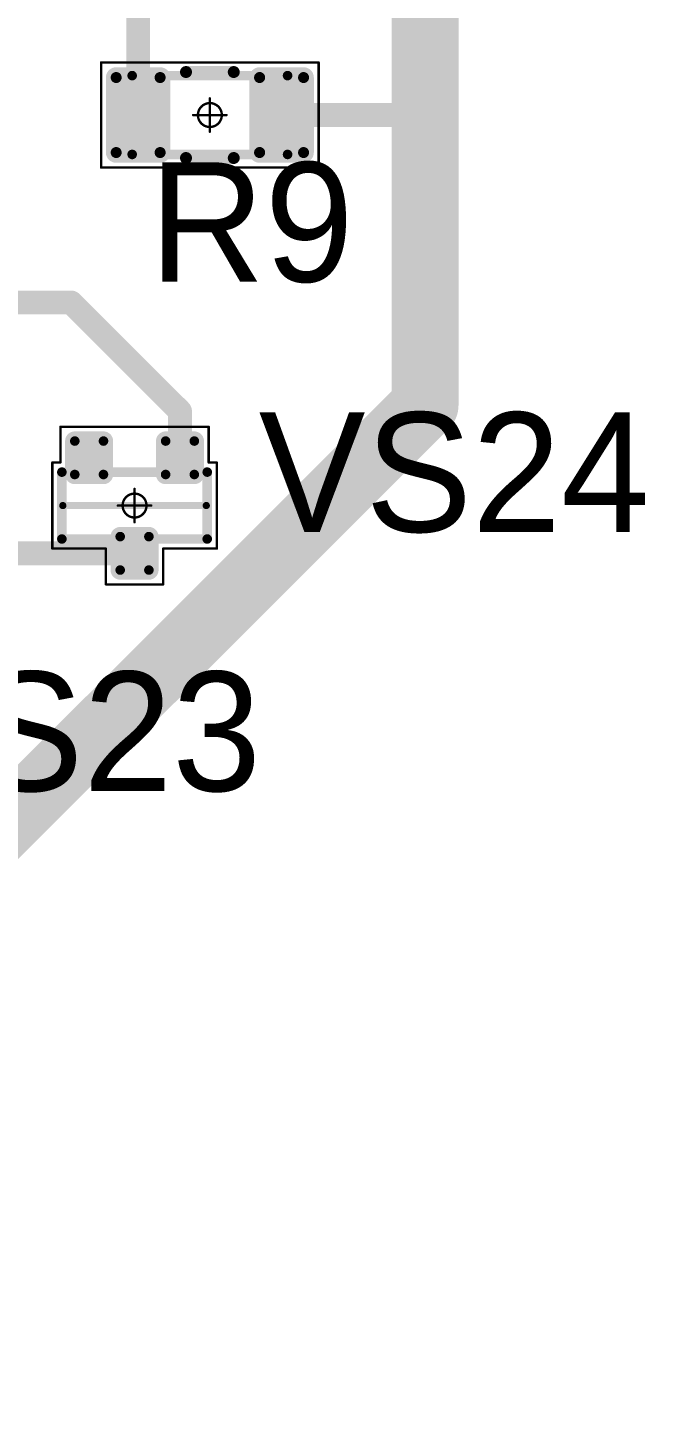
# Model space of a CAD drawing. Header units: millimetres. Extents: x 0 to 273, y 0 to 149.
# Drawn here: x 96.29 to 109.2, y 32.15 to 61.28 of the extents above; entities that cross this region are included whole.
import ezdxf

# ---------------------------------------------------------------- set-up
doc = ezdxf.new("R2010")
doc.units = ezdxf.units.MM
for name, color, linetype in [('Mechanical13', 56, 'Continuous'), ('Mechanical15', 56, 'Continuous'), ('TopLayer', 1, 'Continuous'), ('TopOverlay', 2, 'Continuous'), ('TopPaste', 8, 'Continuous'), ('TopSolder', 216, 'Continuous')]:
    doc.layers.add(name, color=color, linetype=linetype)

# ---------------------------------------------------------------- blocks, each defined once
blk = doc.blocks.new('SOT23_46')
at = {"layer": 'Mechanical13', "const_width": 0.2}
for points in [[(-0.7, -1.52), (-0.7, 1.52)], [(0.7, 1.52), (-0.7, 1.52)], [(0.7, -1.52), (0.7, 1.52)], [(0.7, -1.52), (-0.7, -1.52)]]:
    blk.add_lwpolyline(points, dxfattribs=at)
at = {"layer": 'Mechanical13', "const_width": 0.1}
for points in [[(-0.75, 1.52, 1), (-0.65, 1.52, 1)], [(-0.75, 1.52, 1), (-0.65, 1.52, 1)], [(0.65, 1.52, 1), (0.75, 1.52, 1)], [(0.65, 1.52, 1), (0.75, 1.52, 1)], [(-0.75, -1.52, 1), (-0.65, -1.52, 1)], [(-0.75, -1.52, 1), (-0.65, -1.52, 1)], [(0.65, -1.52, 1), (0.75, -1.52, 1)], [(0.65, -1.52, 1), (0.75, -1.52, 1)]]:
    blk.add_lwpolyline(points, format="xyb", close=True, dxfattribs=at)
at = {"layer": 'Mechanical15', "const_width": 0.05}
for points in [[(-0.9, 1.55), (-1.65, 1.55)], [(-1.65, -1.55), (-1.65, 1.55)], [(0.9, 1.72), (-0.9, 1.72)], [(-0.9, 1.55), (-0.9, 1.72)], [(0.9, 0.6), (0.9, 1.72)], [(1.65, 0.6), (0.9, 0.6)], [(1.65, -0.6), (1.65, 0.6)], [(0, -0.35), (0, 0.35)], [(0.35, 0), (-0.35, 0)], [(0.9, -1.72), (0.9, -0.6)], [(1.65, -0.6), (0.9, -0.6)], [(-0.9, -1.55), (-1.65, -1.55)], [(-0.9, -1.72), (-0.9, -1.55)], [(0.9, -1.72), (-0.9, -1.72)]]:
    blk.add_lwpolyline(points, dxfattribs=at)
at = {"layer": 'Mechanical15'}
for points, const_width in [([(-1.662, 1.55, 1), (-1.637, 1.55, 1)], 0.025), ([(-1.662, 1.55, 1), (-1.637, 1.55, 1)], 0.025), ([(-0.913, 1.72, 1), (-0.888, 1.72, 1)], 0.025), ([(-0.913, 1.72, 1), (-0.888, 1.72, 1)], 0.025), ([(-0.913, 1.55, 1), (-0.888, 1.55, 1)], 0.025), ([(-0.913, 1.55, 1), (-0.888, 1.55, 1)], 0.025), ([(0.888, 1.72, 1), (0.913, 1.72, 1)], 0.025), ([(0.888, 1.72, 1), (0.913, 1.72, 1)], 0.025), ([(0.888, 0.6, 1), (0.913, 0.6, 1)], 0.025), ([(0.888, 0.6, 1), (0.913, 0.6, 1)], 0.025), ([(1.637, 0.6, 1), (1.662, 0.6, 1)], 0.025), ([(1.637, 0.6, 1), (1.662, 0.6, 1)], 0.025), ([(-0.012, 0.35, 1), (0.012, 0.35, 1)], 0.025), ([(-0.362, 0, 1), (-0.337, 0, 1)], 0.025), ([(0.25, 0, 1), (-0.25, 0, 1)], 0.05), ([(-0.262, 0, 1), (-0.238, 0, 1)], 0.025), ([(0.238, 0, 1), (0.262, 0, 1)], 0.025), ([(0.337, 0, 1), (0.362, 0, 1)], 0.025), ([(-0.012, -0.35, 1), (0.012, -0.35, 1)], 0.025), ([(0.888, -0.6, 1), (0.913, -0.6, 1)], 0.025), ([(0.888, -0.6, 1), (0.913, -0.6, 1)], 0.025), ([(1.637, -0.6, 1), (1.662, -0.6, 1)], 0.025), ([(1.637, -0.6, 1), (1.662, -0.6, 1)], 0.025), ([(-1.662, -1.55, 1), (-1.637, -1.55, 1)], 0.025), ([(-1.662, -1.55, 1), (-1.637, -1.55, 1)], 0.025), ([(-0.913, -1.55, 1), (-0.888, -1.55, 1)], 0.025), ([(-0.913, -1.55, 1), (-0.888, -1.55, 1)], 0.025), ([(-0.913, -1.72, 1), (-0.888, -1.72, 1)], 0.025), ([(-0.913, -1.72, 1), (-0.888, -1.72, 1)], 0.025), ([(0.888, -1.72, 1), (0.913, -1.72, 1)], 0.025), ([(0.888, -1.72, 1), (0.913, -1.72, 1)], 0.025)]:
    blk.add_lwpolyline(points, format="xyb", close=True, dxfattribs=dict(at, const_width=const_width))
at = {"layer": 'TopLayer', "const_width": 0.1}
for points in [[(-1.4, 1.25, 1), (-1.3, 1.25, 1)], [(-0.7, 1.25, 1), (-0.6, 1.25, 1)], [(-1.4, 0.65, 1), (-1.3, 0.65, 1)], [(-0.7, 0.65, 1), (-0.6, 0.65, 1)], [(0.6, 0.3, 1), (0.7, 0.3, 1)], [(1.3, 0.3, 1), (1.4, 0.3, 1)], [(0.6, -0.3, 1), (0.7, -0.3, 1)], [(1.3, -0.3, 1), (1.4, -0.3, 1)], [(-1.4, -0.65, 1), (-1.3, -0.65, 1)], [(-0.7, -0.65, 1), (-0.6, -0.65, 1)], [(-1.4, -1.25, 1), (-1.3, -1.25, 1)], [(-0.7, -1.25, 1), (-0.6, -1.25, 1)]]:
    blk.add_lwpolyline(points, format="xyb", close=True, dxfattribs=at)
at = {"layer": 'TopLayer'}
for points in [[(-1.45, 1.25), (-1.45, 0.65), (-0.55, 1.25), (-0.55, 0.65)], [(-1.35, 1.35), (-1.35, 0.55), (-0.65, 1.35), (-0.65, 0.55)], [(0.55, 0.3), (0.55, -0.3), (1.45, 0.3), (1.45, -0.3)], [(0.65, 0.4), (0.65, -0.4), (1.35, 0.4), (1.35, -0.4)], [(-1.35, -0.55), (-1.35, -1.35), (-0.65, -0.55), (-0.65, -1.35)], [(-1.45, -0.65), (-1.45, -1.25), (-0.55, -0.65), (-0.55, -1.25)]]:
    blk.add_solid(points, dxfattribs=at)
at = {"layer": 'TopOverlay', "const_width": 0.15}
blk.add_lwpolyline([(0, -1.5), (0, 1.5)], dxfattribs=at)
at = {"layer": 'TopOverlay', "const_width": 0.075}
for points in [[(-0.038, 1.5, 1), (0.038, 1.5, 1)], [(-0.038, -1.5, 1), (0.038, -1.5, 1)]]:
    blk.add_lwpolyline(points, format="xyb", close=True, dxfattribs=at)
at = {"layer": 'TopPaste', "const_width": 0.075}
for points in [[(-1.387, 1.25, 1), (-1.313, 1.25, 1)], [(-0.687, 1.25, 1), (-0.613, 1.25, 1)], [(-1.387, 0.65, 1), (-1.313, 0.65, 1)], [(-0.687, 0.65, 1), (-0.613, 0.65, 1)], [(0.613, 0.3, 1), (0.687, 0.3, 1)], [(1.313, 0.3, 1), (1.387, 0.3, 1)], [(0.613, -0.3, 1), (0.687, -0.3, 1)], [(1.313, -0.3, 1), (1.387, -0.3, 1)], [(-1.387, -0.65, 1), (-1.313, -0.65, 1)], [(-0.687, -0.65, 1), (-0.613, -0.65, 1)], [(-1.387, -1.25, 1), (-1.313, -1.25, 1)], [(-0.687, -1.25, 1), (-0.613, -1.25, 1)]]:
    blk.add_lwpolyline(points, format="xyb", close=True, dxfattribs=at)
at = {"layer": 'TopPaste'}
for points in [[(-1.425, 1.25), (-1.425, 0.65), (-0.575, 1.25), (-0.575, 0.65)], [(-1.35, 1.325), (-1.35, 0.575), (-0.65, 1.325), (-0.65, 0.575)], [(0.575, 0.3), (0.575, -0.3), (1.425, 0.3), (1.425, -0.3)], [(0.65, 0.375), (0.65, -0.375), (1.35, 0.375), (1.35, -0.375)], [(-1.35, -0.575), (-1.35, -1.325), (-0.65, -0.575), (-0.65, -1.325)], [(-1.425, -0.65), (-1.425, -1.25), (-0.575, -0.65), (-0.575, -1.25)]]:
    blk.add_solid(points, dxfattribs=at)
at = {"layer": 'TopSolder', "const_width": 0.202}
for points in [[(-1.451, 1.25, 1), (-1.249, 1.25, 1)], [(-0.751, 1.25, 1), (-0.549, 1.25, 1)], [(-1.451, 0.65, 1), (-1.249, 0.65, 1)], [(-0.751, 0.65, 1), (-0.549, 0.65, 1)], [(0.549, 0.3, 1), (0.751, 0.3, 1)], [(1.249, 0.3, 1), (1.451, 0.3, 1)], [(0.549, -0.3, 1), (0.751, -0.3, 1)], [(1.249, -0.3, 1), (1.451, -0.3, 1)], [(-1.451, -0.65, 1), (-1.249, -0.65, 1)], [(-0.751, -0.65, 1), (-0.549, -0.65, 1)], [(-1.451, -1.25, 1), (-1.249, -1.25, 1)], [(-0.751, -1.25, 1), (-0.549, -1.25, 1)]]:
    blk.add_lwpolyline(points, format="xyb", close=True, dxfattribs=at)
at = {"layer": 'TopSolder'}
for points in [[(-1.552, 1.25), (-1.552, 0.65), (-0.448, 1.25), (-0.448, 0.65)], [(-1.35, 1.452), (-1.35, 0.448), (-0.65, 1.452), (-0.65, 0.448)], [(0.448, 0.3), (0.448, -0.3), (1.552, 0.3), (1.552, -0.3)], [(0.65, 0.502), (0.65, -0.502), (1.35, 0.502), (1.35, -0.502)], [(-1.35, -0.448), (-1.35, -1.452), (-0.65, -0.448), (-0.65, -1.452)], [(-1.552, -0.65), (-1.552, -1.25), (-0.448, -0.65), (-0.448, -1.25)]]:
    blk.add_solid(points, dxfattribs=at)
blk = doc.blocks.new('RC1206S_83')
at = {"layer": 'Mechanical13', "const_width": 0.2}
for points in [[(-1.625, 0.825), (1.625, 0.825)], [(-1.625, -0.825), (-1.625, 0.825)], [(1.625, -0.825), (1.625, 0.825)], [(-1.625, -0.825), (1.625, -0.825)]]:
    blk.add_lwpolyline(points, dxfattribs=at)
at = {"layer": 'Mechanical13', "const_width": 0.1}
for points in [[(-1.675, 0.825, 1), (-1.575, 0.825, 1)], [(-1.675, 0.825, 1), (-1.575, 0.825, 1)], [(1.575, 0.825, 1), (1.675, 0.825, 1)], [(1.575, 0.825, 1), (1.675, 0.825, 1)], [(-1.675, -0.825, 1), (-1.575, -0.825, 1)], [(-1.675, -0.825, 1), (-1.575, -0.825, 1)], [(1.575, -0.825, 1), (1.675, -0.825, 1)], [(1.575, -0.825, 1), (1.675, -0.825, 1)]]:
    blk.add_lwpolyline(points, format="xyb", close=True, dxfattribs=at)
at = {"layer": 'Mechanical15', "const_width": 0.05}
for points in [[(-2.275, 1.1), (2.275, 1.1)], [(-2.275, -1.1), (-2.275, 1.1)], [(2.275, -1.1), (2.275, 1.1)], [(0, -0.35), (0, 0.35)], [(-0.35, 0), (0.35, 0)], [(-2.275, -1.1), (2.275, -1.1)]]:
    blk.add_lwpolyline(points, dxfattribs=at)
at = {"layer": 'Mechanical15'}
for points, const_width in [([(-2.287, 1.1, 1), (-2.262, 1.1, 1)], 0.025), ([(-2.287, 1.1, 1), (-2.262, 1.1, 1)], 0.025), ([(2.262, 1.1, 1), (2.287, 1.1, 1)], 0.025), ([(2.262, 1.1, 1), (2.287, 1.1, 1)], 0.025), ([(-0.012, 0.35, 1), (0.012, 0.35, 1)], 0.025), ([(-0.362, 0, 1), (-0.337, 0, 1)], 0.025), ([(0.25, 0, 1), (-0.25, 0, 1)], 0.05), ([(-0.262, 0, 1), (-0.238, 0, 1)], 0.025), ([(0.238, 0, 1), (0.262, 0, 1)], 0.025), ([(0.337, 0, 1), (0.362, 0, 1)], 0.025), ([(-0.012, -0.35, 1), (0.012, -0.35, 1)], 0.025), ([(-2.287, -1.1, 1), (-2.262, -1.1, 1)], 0.025), ([(-2.287, -1.1, 1), (-2.262, -1.1, 1)], 0.025), ([(2.262, -1.1, 1), (2.287, -1.1, 1)], 0.025), ([(2.262, -1.1, 1), (2.287, -1.1, 1)], 0.025)]:
    blk.add_lwpolyline(points, format="xyb", close=True, dxfattribs=dict(at, const_width=const_width))
at = {"layer": 'TopLayer', "const_width": 0.115}
for points in [[(-2.017, 0.785, 1), (-1.902, 0.785, 1)], [(-1.098, 0.785, 1), (-0.982, 0.785, 1)], [(0.982, 0.785, 1), (1.098, 0.785, 1)], [(1.902, 0.785, 1), (2.017, 0.785, 1)], [(-2.017, -0.785, 1), (-1.902, -0.785, 1)], [(-1.098, -0.785, 1), (-0.982, -0.785, 1)], [(0.982, -0.785, 1), (1.098, -0.785, 1)], [(1.902, -0.785, 1), (2.017, -0.785, 1)]]:
    blk.add_lwpolyline(points, format="xyb", close=True, dxfattribs=at)
at = {"layer": 'TopLayer'}
for points in [[(-1.96, -0.9), (-1.04, -0.9), (-1.96, 0.9), (-1.04, 0.9)], [(1.04, -0.9), (1.96, -0.9), (1.04, 0.9), (1.96, 0.9)], [(-2.075, -0.785), (-0.925, -0.785), (-2.075, 0.785), (-0.925, 0.785)], [(0.925, -0.785), (2.075, -0.785), (0.925, 0.785), (2.075, 0.785)]]:
    blk.add_solid(points, dxfattribs=at)
at = {"layer": 'TopOverlay', "const_width": 0.25}
for points in [[(-0.5, 0.9), (0.5, 0.9)], [(-0.5, -0.9), (0.5, -0.9)]]:
    blk.add_lwpolyline(points, dxfattribs=at)
at = {"layer": 'TopOverlay', "const_width": 0.125}
for points in [[(-0.562, 0.9, 1), (-0.437, 0.9, 1)], [(0.437, 0.9, 1), (0.562, 0.9, 1)], [(-0.562, -0.9, 1), (-0.437, -0.9, 1)], [(0.437, -0.9, 1), (0.562, -0.9, 1)]]:
    blk.add_lwpolyline(points, format="xyb", close=True, dxfattribs=at)
at = {"layer": 'TopPaste', "const_width": 0.09}
for points in [[(-2.005, 0.785, 1), (-1.915, 0.785, 1)], [(-1.085, 0.785, 1), (-0.995, 0.785, 1)], [(0.995, 0.785, 1), (1.085, 0.785, 1)], [(1.915, 0.785, 1), (2.005, 0.785, 1)], [(-2.005, -0.785, 1), (-1.915, -0.785, 1)], [(-1.085, -0.785, 1), (-0.995, -0.785, 1)], [(0.995, -0.785, 1), (1.085, -0.785, 1)], [(1.915, -0.785, 1), (2.005, -0.785, 1)]]:
    blk.add_lwpolyline(points, format="xyb", close=True, dxfattribs=at)
at = {"layer": 'TopPaste'}
for points in [[(-1.96, -0.875), (-1.04, -0.875), (-1.96, 0.875), (-1.04, 0.875)], [(1.04, -0.875), (1.96, -0.875), (1.04, 0.875), (1.96, 0.875)], [(-2.05, -0.785), (-0.95, -0.785), (-2.05, 0.785), (-0.95, 0.785)], [(0.95, -0.785), (2.05, -0.785), (0.95, 0.785), (2.05, 0.785)]]:
    blk.add_solid(points, dxfattribs=at)
at = {"layer": 'TopSolder', "const_width": 0.215}
for points in [[(-2.067, 0.785, 1), (-1.852, 0.785, 1)], [(-1.148, 0.785, 1), (-0.933, 0.785, 1)], [(0.933, 0.785, 1), (1.148, 0.785, 1)], [(1.852, 0.785, 1), (2.067, 0.785, 1)], [(-2.067, -0.785, 1), (-1.852, -0.785, 1)], [(-1.148, -0.785, 1), (-0.933, -0.785, 1)], [(0.933, -0.785, 1), (1.148, -0.785, 1)], [(1.852, -0.785, 1), (2.067, -0.785, 1)]]:
    blk.add_lwpolyline(points, format="xyb", close=True, dxfattribs=at)
at = {"layer": 'TopSolder'}
for points in [[(-1.96, -1), (-1.04, -1), (-1.96, 1), (-1.04, 1)], [(1.04, -1), (1.96, -1), (1.04, 1), (1.96, 1)], [(-2.175, -0.785), (-0.825, -0.785), (-2.175, 0.785), (-0.825, 0.785)], [(0.825, -0.785), (2.175, -0.785), (0.825, 0.785), (2.175, 0.785)]]:
    blk.add_solid(points, dxfattribs=at)

msp = doc.modelspace()

# ---------------------------------------------------------------- linework, layer by layer
at = {"layer": 'TopLayer'}
for points, const_width in [([(104.6, 59.425), (104.6, 83.725)], 1.4), ([(98.6, 59.45), (98.6, 62.675)], 0.5), ([(104.6, 53.375), (104.6, 59.425)], 1.4), ([(101.6, 59.45), (104.575, 59.45)], 0.5), ([(104.575, 59.45), (104.6, 59.425)], 0.5), ([(94.816, 55.525), (97.2, 55.525)], 0.5), ([(97.2, 55.525), (99.475, 53.25)], 0.5), ([(84.075, 32.85), (104.6, 53.375)], 1.4), ([(99.475, 52.275), (99.475, 53.25)], 0.5), ([(94.025, 50.275), (98.525, 50.275)], 0.5)]:
    msp.add_lwpolyline(points, dxfattribs=dict(at, const_width=const_width))
for points, const_width in [([(104.25, 59.425, 1), (104.95, 59.425, 1)], 0.7), ([(104.25, 59.425, 1), (104.95, 59.425, 1)], 0.7), ([(98.475, 59.45, 1), (98.725, 59.45, 1)], 0.25), ([(101.475, 59.45, 1), (101.725, 59.45, 1)], 0.25), ([(104.45, 59.45, 1), (104.7, 59.45, 1)], 0.25), ([(104.45, 59.45, 1), (104.7, 59.45, 1)], 0.25), ([(104.475, 59.425, 1), (104.725, 59.425, 1)], 0.25), ([(97.075, 55.525, 1), (97.325, 55.525, 1)], 0.25), ([(97.075, 55.525, 1), (97.325, 55.525, 1)], 0.25), ([(104.25, 53.375, 1), (104.95, 53.375, 1)], 0.7), ([(104.25, 53.375, 1), (104.95, 53.375, 1)], 0.7), ([(99.35, 53.25, 1), (99.6, 53.25, 1)], 0.25), ([(99.35, 53.25, 1), (99.6, 53.25, 1)], 0.25), ([(99.35, 52.275, 1), (99.6, 52.275, 1)], 0.25), ([(98.4, 50.275, 1), (98.65, 50.275, 1)], 0.25)]:
    msp.add_lwpolyline(points, format="xyb", close=True, dxfattribs=dict(at, const_width=const_width))

# ---------------------------------------------------------------- block references
msp.add_blockref('RC1206S_83', (100.1, 59.45))
at = {"rotation": 270}
msp.add_blockref('SOT23_46', (98.525, 51.275), dxfattribs=at)

# ---------------------------------------------------------------- texts
at = {"layer": 'TopOverlay'}
for s, p in [('R9', (98.833, 55.96)), ('VS24', (101.123, 50.724)), ('VS23', (92.994, 45.299))]:
    msp.add_text(s, height=2.5, dxfattribs=at).set_placement(p)

doc.saveas('drawing.dxf')
